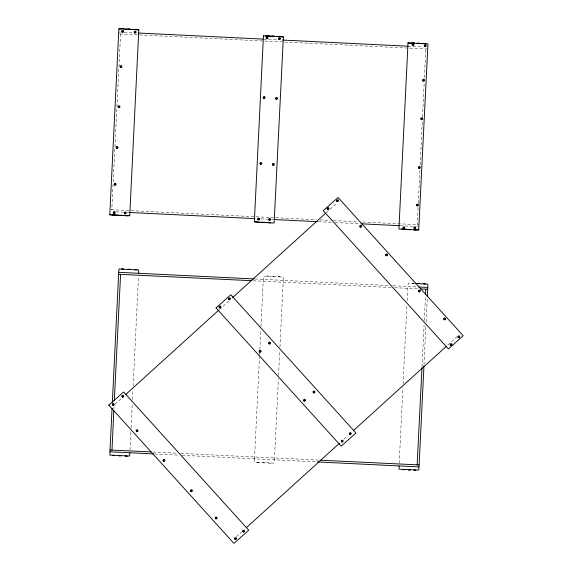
<?xml version="1.0" encoding="UTF-8"?>
<svg xmlns="http://www.w3.org/2000/svg" width="572" height="572" viewBox="0 0 572 572"><rect width="100%" height="100%" fill="white"/><g stroke="black" fill="none" stroke-linecap="round" stroke-linejoin="round"><path stroke-width="0.43" stroke-dasharray="2.86 2.15" d="M120.592 34.02L111.805 209.724M113.914 408.923L114 407.135M130.001 450.1L130.916 431.445M131.088 427.892L132.261 403.903M132.482 399.456L132.961 389.682M133.133 386.129L138.524 275.961M254.504 458.858L259.545 355.798M259.588 354.912L259.674 353.131M259.852 349.578L260.803 330.037M260.982 326.476L263.284 279.393M274.446 459.838L278.4 378.986M278.578 375.432L279.751 351.444M279.965 347.004L283.226 280.366M399.213 463.27L402.902 387.744M403.074 384.191L406.942 305.119M407.164 300.679L407.857 286.465M418.068 207.629L417.338 224.667M418.289 203.182L419.941 169.319M420.163 164.872L422.293 121.214M422.515 116.767L424.209 82.018M424.431 77.57L425.732 48.942M422.036 366.838L424.081 324.96M424.295 320.513L425.518 295.574M424.016 364.736L425.933 325.64M426.104 322.086L427.277 298.098M115.065 404.168L121.664 398.183M219.376 309.581L228.621 301.201M326.333 212.598L336.901 203.024M283.068 280.359L283.233 277.062L263.599 276.097L263.442 279.401M254.662 458.866L254.497 462.169L274.131 463.127L274.288 459.831M236.422 536.686L241.706 531.896M344.037 439.103L347.998 435.514M447.697 345.116L456.935 336.729M118.862 32.053L120.649 32.139M124.153 32.311L133.14 32.754M263.442 39.125L277.713 39.825M408.015 46.196L423.244 46.94M119.605 33.97L427.606 49.035M111.011 209.688L269.92 217.46M270.813 217.503L316.316 219.727M319.884 219.905L330.595 220.427M333.555 220.57L358.48 221.793M362.712 222L419.011 224.753M116.266 211.826L123.388 212.176M126.948 212.348L129.715 212.484M260.911 218.904L267.589 219.226M271.614 219.426L274.288 219.555M318.332 221.707L331.681 222.365M335.242 222.537L359.28 223.709M400.128 225.711L412.691 226.326M417.081 226.541L418.918 226.626M414.421 283.476L408.172 283.169L408.015 286.472M255.005 278.986L389.418 285.557M392.978 285.735L417.903 286.951M253.131 280.773L391.112 287.523M394.501 287.687L418.704 288.874M152.853 452.009L177.134 453.196M180.702 453.367L319.312 460.153M154.54 453.975L178.578 455.148M182.139 455.319L316.552 461.897M268.84 276.112L266.945 276.019L268.84 276.112M274.374 276.383L272.479 276.29L274.374 276.383M279.987 276.662L278.092 276.569L279.987 276.662M414.157 283.219L412.262 283.126L414.157 283.219M258.015 462.498L257.522 462.555L259.416 462.648L258.015 462.498M263.556 462.769L263.056 462.827L264.95 462.92L263.556 462.769M269.169 463.041L268.668 463.098L270.563 463.191L269.169 463.041"/><path stroke-width="0.86" d="M109.774 214.815L118.869 28.75L138.803 29.88M109.924 451.944L109.924 455.097L129.558 456.056L129.865 452.924M112.062 408.258L109.931 451.787L153.654 453.932M112.319 402.924L118.711 272.322L254.118 278.943M118.719 272.165L119.026 269.026L138.66 269.991L138.66 273.137M111.998 450.007L113.821 410.696M114.3 400.901L120.592 274.295M138.81 29.723L129.715 215.794L109.781 214.664M399.07 466.087L399.07 469.24L418.868 470.055L418.868 466.902L317.439 461.94M417.138 464.936L421.993 367.724M425.561 294.666L425.732 289.217M419.019 466.909L423.952 366.037M427.356 296.539L427.799 287.437L418.718 286.994M427.806 287.28L427.806 284.127L415.315 283.519M118.862 28.9L121.7 28.886M129.722 215.637L120.635 215.351M118.611 274.295L251.351 280.688M408.008 43.043L414.421 43.2M125.625 394.594L218.718 310.181M232.582 297.612L325.675 213.199M110.017 450.014L151.072 451.923M418.868 229.78L413.349 229.665M420.377 288.953L427.713 289.21M246.325 527.706L339.418 443.293M353.281 430.723L446.374 346.31M320.206 460.195L419.119 464.929M121.7 28.643L123.595 28.736M128.107 28.957L130.001 29.05M134.82 29.286L136.715 29.379M266.945 35.75L268.84 35.843M272.479 36.022L274.374 36.115M278.092 36.293L279.987 36.386M412.262 42.857L414.157 42.95M417.796 43.129L419.698 43.222M423.409 43.401L425.311 43.493M124.381 29.015L133.305 29.451M135.979 29.587L138.66 29.715M265.387 35.914L273.416 36.308M276.984 36.479L283.376 36.951M417.095 43.336L426.018 43.772M138.395 33.012L263.02 39.103M282.604 40.061L408.115 46.203M129.615 212.484L255.126 218.618M274.71 219.577L317.439 221.664M361.061 223.802L399.335 225.675M109.924 214.822L117.954 215.215M258.072 222.072L254.354 221.736M260.746 222.201L269.669 222.637M401.751 229.1L410.675 229.536M112.276 215.179L114.171 215.272M118.683 215.494L120.578 215.587M125.397 215.823L127.291 215.916M257.522 222.286L259.416 222.379M263.056 222.551L264.95 222.644M268.668 222.83L270.563 222.923M402.838 229.393L404.733 229.486M408.372 229.658L410.274 229.751M413.985 229.937L415.887 230.03M121.7 268.919L123.595 269.012M128.107 269.233L130.001 269.326M134.82 269.562L136.715 269.655M417.796 283.397L419.698 283.49M423.409 283.676L425.311 283.769M122.186 269.026L123.094 269.069M128.6 269.34L129.508 269.383M135.307 269.669L136.222 269.712M418.289 283.512L419.197 283.555M423.902 283.783L424.81 283.826M112.77 455.391L113.685 455.434M119.183 455.705L120.091 455.748M125.897 456.034L126.805 456.077M403.332 469.605L404.247 469.648M408.873 469.877L409.781 469.919M414.486 470.148L415.394 470.191M112.276 455.455L114.171 455.548M118.683 455.77L120.578 455.863M125.397 456.091L127.291 456.184M402.838 469.662L404.733 469.755M408.372 469.934L410.274 470.027M413.985 470.205L415.887 470.298M108.816 405.162L233.941 543.386L248.727 530.201L123.595 391.97L108.816 405.162M216.044 307.936L341.169 446.16L355.956 432.968L230.831 294.744L216.044 307.936M263.442 35.822L254.347 221.886L274.124 223.008L283.383 36.794L263.442 35.822M323.273 210.703L448.405 348.934L463.184 335.743L338.059 197.512L323.273 210.703M408.022 42.886L398.92 228.957L418.697 230.08L427.956 43.865L408.022 42.886M122.229 31.195C122.701 32.962 123.638 30.037 122.229 31.195M120.506 66.502C120.978 68.268 121.915 65.344 120.506 66.502M118.547 106.564C119.019 108.33 119.956 105.405 118.547 106.564M134.713 32.046C135.185 33.812 136.122 30.888 134.713 32.046M116.552 147.347C117.024 149.113 117.961 146.189 116.552 147.347M114.75 184.17C115.222 185.936 116.159 183.011 114.75 184.17M113.828 212.405C114.3 214.164 115.237 211.24 113.828 212.405M124.846 212.827C125.318 214.593 126.255 211.669 124.846 212.827M112.884 404.39C113.356 406.156 114.3 403.231 112.884 404.39M122.315 396.167C122.787 397.933 123.724 395.009 122.315 396.167M136.629 430.58C137.101 432.339 138.038 429.422 136.629 430.58M163.571 460.288C164.042 462.054 164.986 459.13 163.571 460.288M266.588 37.681C267.06 39.447 268.003 36.522 266.588 37.681M219.548 306.899C220.02 308.665 220.956 305.741 219.548 306.899M191.005 490.54C191.477 492.306 192.414 489.382 191.005 490.54M263.671 97.397C264.142 99.156 265.079 96.232 263.671 97.397M228.979 298.677C229.451 300.436 230.387 297.519 228.979 298.677M279.072 38.531C279.544 40.297 280.48 37.373 279.072 38.531M260.439 163.385C260.911 165.144 261.854 162.226 260.439 163.385M276.154 98.241C276.626 100.007 277.563 97.083 276.154 98.241M258.187 218.883C258.658 220.649 259.595 217.725 258.187 218.883M272.923 164.235C273.395 165.994 274.331 163.07 272.923 164.235M269.205 219.312C269.677 221.078 270.613 218.154 269.205 219.312M215.766 517.853C216.237 519.612 217.174 516.695 215.766 517.853M259.709 351.187C260.181 352.953 261.118 350.028 259.709 351.187M269.133 342.964C269.605 344.73 270.549 341.806 269.133 342.964M235.078 538.466C235.55 540.233 236.486 537.308 235.078 538.466M243.172 530.973C243.643 532.739 244.58 529.815 243.172 530.973M327.577 208.437C328.049 210.203 328.986 207.278 327.577 208.437M337.037 200.579C337.509 202.338 338.445 199.413 337.037 200.579M304.089 400.135C304.561 401.894 305.498 398.97 304.089 400.135M313.513 391.906C313.985 393.672 314.922 390.748 313.513 391.906M360.246 226.169C360.717 227.935 361.654 225.01 360.246 226.169M412.598 44.444C413.07 46.21 414.014 43.286 412.598 44.444M341.741 440.969C342.213 442.735 343.15 439.811 341.741 440.969M349.828 433.483C350.3 435.249 351.244 432.325 349.828 433.483M386.143 254.733C386.615 256.499 387.551 253.575 386.143 254.733M424.846 45.574C425.318 47.333 426.254 44.416 424.846 45.574M423.158 80.08C423.63 81.846 424.567 78.922 423.158 80.08M421.278 118.59C421.75 120.356 422.687 117.432 421.278 118.59M403.41 227.649C403.882 229.408 404.826 226.483 403.41 227.649M418.89 167.31C419.362 169.069 420.306 166.152 418.89 167.31M417.052 204.919C417.524 206.685 418.461 203.761 417.052 204.919M414.378 227.584C414.85 229.351 415.787 226.426 414.378 227.584M418.904 290.869C419.376 292.628 420.313 289.704 418.904 290.869M444.201 318.761C444.673 320.527 445.609 317.603 444.201 318.761M450.622 344.48C451.093 346.239 452.03 343.314 450.622 344.48M458.336 336.679C458.808 338.445 459.745 335.521 458.336 336.679M304.004 401.072A0.951 0.951 0 0 0 305.469 400.314A0.951 0.951 0 0 0 304.082 399.428A0.951 0.951 0 0 0 304.004 401.072M313.435 392.842A0.951 0.951 0 0 0 314.893 392.092A0.951 0.951 0 0 0 313.513 391.198A0.951 0.951 0 0 0 313.435 392.842M269.055 343.901A0.951 0.951 0 0 0 270.52 343.15A0.951 0.951 0 0 0 269.133 342.256A0.951 0.951 0 0 0 269.055 343.901M259.624 352.13A0.951 0.951 0 0 0 261.089 351.372A0.951 0.951 0 0 0 259.709 350.486A0.951 0.951 0 0 0 259.624 352.13M444.122 319.705A0.951 0.951 0 0 0 445.581 318.947A0.951 0.951 0 0 0 444.201 318.061A0.951 0.951 0 0 0 444.122 319.705M418.826 291.806A0.951 0.951 0 0 0 420.284 291.055A0.951 0.951 0 0 0 418.904 290.161A0.951 0.951 0 0 0 418.826 291.806M386.057 255.67A0.951 0.951 0 0 0 387.523 254.919A0.951 0.951 0 0 0 386.143 254.025A0.951 0.951 0 0 0 386.057 255.67M360.16 227.113A0.951 0.951 0 0 0 361.626 226.355A0.951 0.951 0 0 0 360.238 225.468A0.951 0.951 0 0 0 360.16 227.113M215.687 518.79A0.951 0.951 0 0 0 217.145 518.039A0.951 0.951 0 0 0 215.766 517.145A0.951 0.951 0 0 0 215.687 518.79M190.919 491.477A0.951 0.951 0 0 0 192.385 490.726A0.951 0.951 0 0 0 190.998 489.832A0.951 0.951 0 0 0 190.919 491.477M163.492 461.232A0.951 0.951 0 0 0 164.958 460.474A0.951 0.951 0 0 0 163.571 459.588A0.951 0.951 0 0 0 163.492 461.232M136.551 431.517A0.951 0.951 0 0 0 138.016 430.766A0.951 0.951 0 0 0 136.629 429.872A0.951 0.951 0 0 0 136.551 431.517M234.999 539.403A0.951 0.951 0 0 0 236.458 538.652A0.951 0.951 0 0 0 235.078 537.759A0.951 0.951 0 0 0 234.999 539.403M243.086 531.917A0.951 0.951 0 0 0 244.551 531.159A0.951 0.951 0 0 0 243.172 530.273A0.951 0.951 0 0 0 243.086 531.917M122.236 397.104A0.951 0.951 0 0 0 123.695 396.353A0.951 0.951 0 0 0 122.315 395.459A0.951 0.951 0 0 0 122.236 397.104M112.806 405.333A0.951 0.951 0 0 0 114.271 404.576A0.951 0.951 0 0 0 112.884 403.689A0.951 0.951 0 0 0 112.806 405.333M228.893 299.614A0.951 0.951 0 0 0 230.359 298.863A0.951 0.951 0 0 0 228.979 297.969A0.951 0.951 0 0 0 228.893 299.614M219.469 307.836A0.951 0.951 0 0 0 220.935 307.085A0.951 0.951 0 0 0 219.548 306.192A0.951 0.951 0 0 0 219.469 307.836M349.749 434.42A0.951 0.951 0 0 0 351.215 433.669A0.951 0.951 0 0 0 349.828 432.775A0.951 0.951 0 0 0 349.749 434.42M341.656 441.913A0.951 0.951 0 0 0 343.121 441.155A0.951 0.951 0 0 0 341.741 440.268A0.951 0.951 0 0 0 341.656 441.913M327.499 209.373A0.951 0.951 0 0 0 328.964 208.623A0.951 0.951 0 0 0 327.577 207.736A0.951 0.951 0 0 0 327.499 209.373M336.951 201.516A0.951 0.951 0 0 0 338.417 200.765A0.951 0.951 0 0 0 337.03 199.871A0.951 0.951 0 0 0 336.951 201.516M450.543 345.416A0.951 0.951 0 0 0 452.009 344.659A0.951 0.951 0 0 0 450.622 343.772A0.951 0.951 0 0 0 450.543 345.416M458.251 337.616A0.951 0.951 0 0 0 459.716 336.865A0.951 0.951 0 0 0 458.329 335.971A0.951 0.951 0 0 0 458.251 337.616M260.36 164.321A0.951 0.951 0 0 0 261.826 163.571A0.951 0.951 0 0 0 260.439 162.677A0.951 0.951 0 0 0 260.36 164.321M272.844 165.172A0.951 0.951 0 0 0 274.31 164.421A0.951 0.951 0 0 0 272.923 163.528A0.951 0.951 0 0 0 272.844 165.172M276.069 99.185A0.951 0.951 0 0 0 277.534 98.427A0.951 0.951 0 0 0 276.147 97.54A0.951 0.951 0 0 0 276.069 99.185M263.585 98.334A0.951 0.951 0 0 0 265.05 97.583A0.951 0.951 0 0 0 263.671 96.689A0.951 0.951 0 0 0 263.585 98.334M416.974 205.863A0.951 0.951 0 0 0 418.432 205.105A0.951 0.951 0 0 0 417.052 204.218A0.951 0.951 0 0 0 416.974 205.863M418.811 168.247A0.951 0.951 0 0 0 420.277 167.496A0.951 0.951 0 0 0 418.89 166.602A0.951 0.951 0 0 0 418.811 168.247M421.192 119.534A0.951 0.951 0 0 0 422.658 118.776A0.951 0.951 0 0 0 421.271 117.889A0.951 0.951 0 0 0 421.192 119.534M423.08 81.024A0.951 0.951 0 0 0 424.538 80.266A0.951 0.951 0 0 0 423.158 79.379A0.951 0.951 0 0 0 423.08 81.024M114.665 185.106A0.951 0.951 0 0 0 116.13 184.356A0.951 0.951 0 0 0 114.75 183.462A0.951 0.951 0 0 0 114.665 185.106M116.466 148.284A0.951 0.951 0 0 0 117.932 147.533A0.951 0.951 0 0 0 116.552 146.647A0.951 0.951 0 0 0 116.466 148.284M118.461 107.5A0.951 0.951 0 0 0 119.927 106.749A0.951 0.951 0 0 0 118.547 105.856A0.951 0.951 0 0 0 118.461 107.5M120.42 67.439A0.951 0.951 0 0 0 121.886 66.688A0.951 0.951 0 0 0 120.506 65.794A0.951 0.951 0 0 0 120.42 67.439M113.749 213.342A0.951 0.951 0 0 0 115.208 212.591A0.951 0.951 0 0 0 113.828 211.697A0.951 0.951 0 0 0 113.749 213.342M124.767 213.764A0.951 0.951 0 0 0 126.226 213.013A0.951 0.951 0 0 0 124.846 212.126A0.951 0.951 0 0 0 124.767 213.764M134.635 32.983A0.951 0.951 0 0 0 136.093 32.232A0.951 0.951 0 0 0 134.713 31.338A0.951 0.951 0 0 0 134.635 32.983M122.151 32.139A0.951 0.951 0 0 0 123.616 31.381A0.951 0.951 0 0 0 122.229 30.495A0.951 0.951 0 0 0 122.151 32.139M278.993 39.468A0.951 0.951 0 0 0 280.452 38.717A0.951 0.951 0 0 0 279.072 37.823A0.951 0.951 0 0 0 278.993 39.468M266.509 38.617A0.951 0.951 0 0 0 267.975 37.866A0.951 0.951 0 0 0 266.588 36.973A0.951 0.951 0 0 0 266.509 38.617M269.126 220.249A0.951 0.951 0 0 0 270.585 219.498A0.951 0.951 0 0 0 269.205 218.604A0.951 0.951 0 0 0 269.126 220.249M258.108 219.827A0.951 0.951 0 0 0 259.574 219.069A0.951 0.951 0 0 0 258.187 218.182A0.951 0.951 0 0 0 258.108 219.827M412.519 45.381A0.951 0.951 0 0 0 413.985 44.63A0.951 0.951 0 0 0 412.598 43.744A0.951 0.951 0 0 0 412.519 45.381M424.767 46.511A0.951 0.951 0 0 0 426.226 45.76A0.951 0.951 0 0 0 424.846 44.866A0.951 0.951 0 0 0 424.767 46.511M403.332 228.585A0.951 0.951 0 0 0 404.797 227.828A0.951 0.951 0 0 0 403.41 226.941A0.951 0.951 0 0 0 403.332 228.585M414.3 228.521A0.951 0.951 0 0 0 415.765 227.77A0.951 0.951 0 0 0 414.378 226.877A0.951 0.951 0 0 0 414.3 228.521"/></g></svg>
